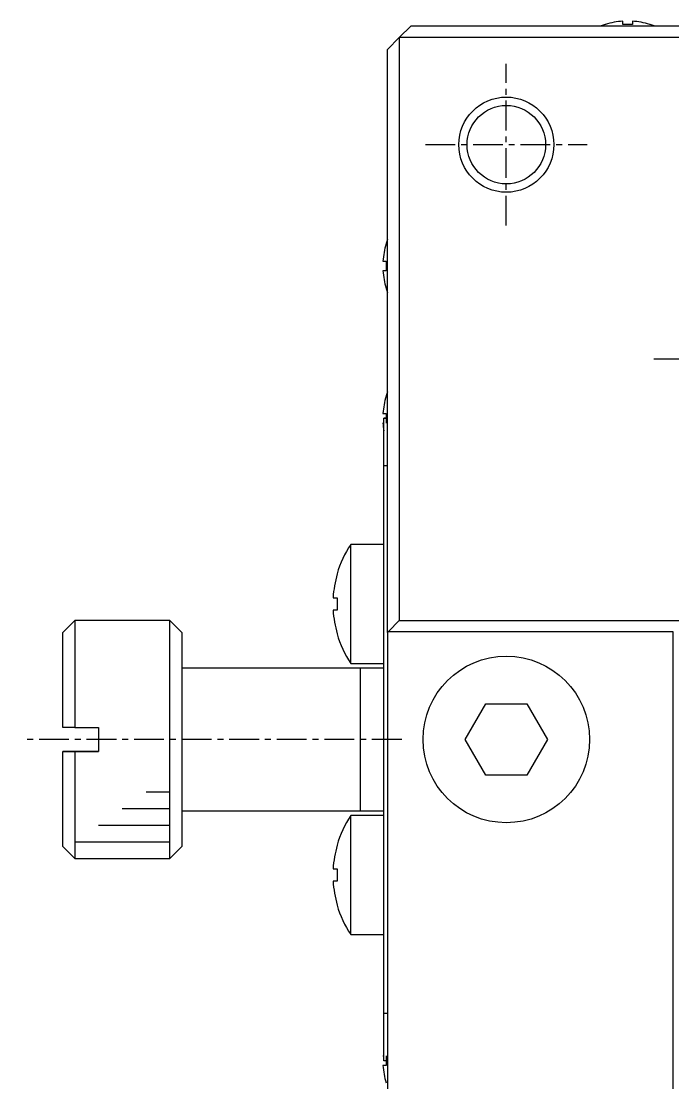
# Model space of a CAD drawing. Extents: x 90 to 322, y 48 to 325.
# Drawn here: x 90.22 to 117.62, y 260.57 to 305.18 of the extents above; entities that cross this region are included whole.
import ezdxf

# ---------------------------------------------------------------- set-up
doc = ezdxf.new("R2010")
doc.units = 0
doc.linetypes.add('CENTER', pattern=[2, 1.25, -0.25, 0.25, -0.25])
doc.layers.get('0').update_dxf_attribs({"linetype": 'CONTINUOUS'})
doc.layers.add('CENTER', color=1, linetype='CENTER')

# ---------------------------------------------------------------- blocks, each defined once
blk = doc.blocks.new('AID4814')
at = {"color": 3, "linetype": 'CONTINUOUS'}
for p, q in [((125.334111, 265.52), (126.335, 265.52)), ((124.334407, 264.82), (126.335, 264.82)), ((123.334704, 264.12), (126.335, 264.12)), ((122.335, 263.42), (126.335, 263.42))]:
    blk.add_line(p, q, dxfattribs=at)
at = {"color": 7, "linetype": 'CONTINUOUS'}
blk.add_line((122.335, 262.72), (126.335, 262.72), dxfattribs=at)

msp = doc.modelspace()

# ---------------------------------------------------------------- linework, layer by layer
at = {"color": 7, "linetype": 'CONTINUOUS'}
for p, q in [((115.517, 305.051), (115.517, 305.183)), ((115.917, 305.183), (115.917, 305.051)), ((106.617, 304.995), (106.117, 304.495)), ((106.617, 304.995), (128.617, 304.995)), ((114.788, 305.051), (114.767, 305.051)), ((114.788, 305.051), (114.767, 305.051)), ((115.917, 305.051), (115.517, 305.051)), ((116.667, 305.051), (116.645, 305.051)), ((116.667, 305.051), (116.645, 305.051)), ((106.117, 304.495), (105.617, 303.995)), ((165.117, 304.495), (106.117, 304.495)), ((106.117, 304.495), (106.117, 279.995)), ((105.617, 279.495), (105.617, 303.995)), ((105.561, 295.845), (105.561, 295.824)), ((105.429, 295.095), (105.561, 295.095)), ((105.561, 295.095), (105.561, 294.695)), ((105.561, 294.695), (105.429, 294.695)), ((105.561, 293.967), (105.561, 293.945)), ((105.561, 289.445), (105.561, 289.424)), ((105.561, 289.445), (105.561, 289.424)), ((105.429, 288.695), (105.561, 288.695)), ((105.561, 288.695), (105.561, 288.295)), ((105.467, 288.295), (105.429, 288.295)), ((105.467, 286.495), (105.467, 288.495)), ((105.561, 288.495), (105.467, 288.495)), ((105.467, 288.495), (105.561, 288.495)), ((105.467, 280.695), (105.467, 286.495)), ((104.075, 278.195), (104.075, 283.195)), ((105.467, 283.195), (104.075, 283.195)), ((103.497, 281.957), (103.504, 281.954)), ((103.332, 280.955), (103.504, 280.955)), ((105.467, 269.295), (105.467, 280.695)), ((103.504, 280.435), (103.332, 280.435)), ((92.467, 279.995), (91.967, 279.495)), ((92.467, 279.995), (92.467, 275.495)), ((96.467, 279.995), (92.467, 279.995)), ((96.467, 269.995), (96.467, 279.995)), ((96.967, 279.495), (96.467, 279.995)), ((106.117, 279.995), (105.661, 279.54)), ((106.117, 279.995), (165.117, 279.995)), ((91.967, 275.495), (91.967, 279.495)), ((96.967, 279.495), (96.967, 270.495)), ((96.967, 279.495), (96.967, 277.995)), ((103.504, 279.437), (103.497, 279.434)), ((103.504, 279.437), (103.497, 279.434)), ((105.661, 279.54), (105.617, 279.495)), ((105.617, 279.495), (105.617, 244.995)), ((105.661, 279.54), (117.617, 279.54)), ((96.967, 277.995), (96.967, 271.995)), ((96.967, 277.995), (96.967, 274.995)), ((104.467, 277.995), (96.967, 277.995)), ((104.075, 278.195), (105.467, 278.195)), ((104.467, 277.995), (104.467, 271.995)), ((104.467, 277.995), (104.467, 271.995)), ((105.467, 277.995), (104.467, 277.995)), ((108.885, 274.995), (109.751, 276.495)), ((109.751, 276.495), (111.483, 276.495)), ((111.483, 276.495), (112.349, 274.995)), ((92.467, 275.495), (91.967, 275.495)), ((92.467, 275.495), (93.467, 275.495)), ((93.467, 275.495), (93.467, 274.495)), ((96.967, 274.995), (96.967, 271.995)), ((109.751, 273.495), (108.885, 274.995)), ((112.349, 274.995), (111.483, 273.495)), ((91.967, 270.495), (91.967, 274.495)), ((92.467, 274.495), (91.967, 274.495)), ((91.967, 274.495), (92.467, 274.495)), ((92.467, 274.495), (92.467, 269.995)), ((93.467, 274.495), (92.467, 274.495)), ((92.467, 274.495), (93.467, 274.495)), ((111.483, 273.495), (109.751, 273.495)), ((96.967, 271.995), (104.467, 271.995)), ((96.967, 271.995), (96.967, 270.495)), ((104.075, 266.795), (104.075, 271.795)), ((105.467, 271.795), (104.075, 271.795)), ((104.467, 271.995), (105.467, 271.995)), ((91.967, 270.495), (92.467, 269.995)), ((96.467, 269.995), (96.967, 270.495)), ((103.497, 270.557), (103.504, 270.554)), ((103.332, 269.555), (103.504, 269.555)), ((105.467, 268.22), (105.467, 269.295)), ((103.504, 269.035), (103.332, 269.035)), ((105.467, 263.495), (105.467, 268.22)), ((103.504, 268.037), (103.497, 268.034)), ((103.504, 268.037), (103.497, 268.034)), ((104.075, 266.795), (105.467, 266.795)), ((105.467, 261.495), (105.467, 263.495)), ((105.429, 261.695), (105.467, 261.695)), ((105.561, 261.495), (105.467, 261.495)), ((105.561, 261.695), (105.561, 261.295)), ((105.561, 261.295), (105.429, 261.295))]:
    msp.add_line(p, q, dxfattribs=at)
at = {"color": 9, "linetype": 'CONTINUOUS'}
for p, q in [((105.617, 286.495), (105.467, 286.495)), ((117.617, 279.54), (117.617, 244.995)), ((105.467, 263.495), (105.617, 263.495))]:
    msp.add_line(p, q, dxfattribs=at)
at = {"color": 7, "linetype": 'CONTINUOUS'}
for points in [[(103.504, 280.955, 0), (103.504, 280.951, 0), (103.504, 280.947, 0), (103.504, 280.943, 0), (103.503, 280.939, 0), (103.503, 280.935, 0), (103.503, 280.931, 0), (103.503, 280.927, 0), (103.503, 280.923, 0), (103.502, 280.919, 0), (103.502, 280.915, 0), (103.502, 280.911, 0), (103.502, 280.907, 0), (103.502, 280.903, 0), (103.501, 280.899, 0), (103.501, 280.895, 0), (103.501, 280.891, 0), (103.501, 280.886, 0), (103.501, 280.882, 0), (103.501, 280.878, 0), (103.501, 280.874, 0), (103.5, 280.87, 0), (103.5, 280.866, 0), (103.5, 280.862, 0), (103.5, 280.858, 0), (103.5, 280.854, 0), (103.5, 280.85, 0), (103.5, 280.846, 0), (103.499, 280.842, 0), (103.499, 280.838, 0), (103.499, 280.834, 0), (103.499, 280.83, 0), (103.499, 280.826, 0), (103.499, 280.821, 0), (103.499, 280.817, 0), (103.499, 280.813, 0), (103.499, 280.809, 0), (103.499, 280.805, 0), (103.498, 280.801, 0), (103.498, 280.797, 0), (103.498, 280.793, 0), (103.498, 280.789, 0), (103.498, 280.785, 0), (103.498, 280.781, 0), (103.498, 280.777, 0), (103.498, 280.773, 0), (103.498, 280.769, 0), (103.498, 280.765, 0), (103.498, 280.761, 0), (103.498, 280.756, 0), (103.498, 280.752, 0), (103.498, 280.748, 0), (103.498, 280.744, 0), (103.497, 280.74, 0), (103.497, 280.736, 0), (103.497, 280.732, 0), (103.497, 280.728, 0), (103.497, 280.724, 0), (103.497, 280.72, 0), (103.497, 280.716, 0), (103.497, 280.712, 0), (103.497, 280.708, 0), (103.497, 280.704, 0), (103.497, 280.7, 0), (103.497, 280.695, 0), (103.497, 280.691, 0), (103.497, 280.687, 0), (103.497, 280.683, 0), (103.497, 280.679, 0), (103.497, 280.675, 0), (103.497, 280.671, 0), (103.497, 280.667, 0), (103.497, 280.663, 0), (103.497, 280.659, 0), (103.497, 280.655, 0), (103.497, 280.651, 0), (103.498, 280.647, 0), (103.498, 280.643, 0), (103.498, 280.639, 0), (103.498, 280.635, 0), (103.498, 280.63, 0), (103.498, 280.626, 0), (103.498, 280.622, 0), (103.498, 280.618, 0), (103.498, 280.614, 0), (103.498, 280.61, 0), (103.498, 280.606, 0), (103.498, 280.602, 0), (103.498, 280.598, 0), (103.498, 280.594, 0), (103.498, 280.59, 0), (103.499, 280.586, 0), (103.499, 280.582, 0), (103.499, 280.578, 0), (103.499, 280.574, 0), (103.499, 280.57, 0), (103.499, 280.565, 0), (103.499, 280.561, 0), (103.499, 280.557, 0), (103.499, 280.553, 0), (103.499, 280.549, 0), (103.5, 280.545, 0), (103.5, 280.541, 0), (103.5, 280.537, 0), (103.5, 280.533, 0), (103.5, 280.529, 0), (103.5, 280.525, 0), (103.5, 280.521, 0), (103.501, 280.517, 0), (103.501, 280.513, 0), (103.501, 280.509, 0), (103.501, 280.505, 0), (103.501, 280.5, 0), (103.501, 280.496, 0), (103.501, 280.492, 0), (103.502, 280.488, 0), (103.502, 280.484, 0), (103.502, 280.48, 0), (103.502, 280.476, 0), (103.502, 280.472, 0), (103.503, 280.468, 0), (103.503, 280.464, 0), (103.503, 280.46, 0), (103.503, 280.456, 0), (103.503, 280.452, 0), (103.504, 280.448, 0), (103.504, 280.444, 0), (103.504, 280.44, 0), (103.504, 280.435, 0)], [(103.504, 269.555, 0), (103.504, 269.551, 0), (103.504, 269.547, 0), (103.504, 269.543, 0), (103.503, 269.539, 0), (103.503, 269.535, 0), (103.503, 269.531, 0), (103.503, 269.527, 0), (103.503, 269.523, 0), (103.502, 269.519, 0), (103.502, 269.515, 0), (103.502, 269.511, 0), (103.502, 269.507, 0), (103.502, 269.503, 0), (103.501, 269.499, 0), (103.501, 269.495, 0), (103.501, 269.491, 0), (103.501, 269.486, 0), (103.501, 269.482, 0), (103.501, 269.478, 0), (103.501, 269.474, 0), (103.5, 269.47, 0), (103.5, 269.466, 0), (103.5, 269.462, 0), (103.5, 269.458, 0), (103.5, 269.454, 0), (103.5, 269.45, 0), (103.5, 269.446, 0), (103.499, 269.442, 0), (103.499, 269.438, 0), (103.499, 269.434, 0), (103.499, 269.43, 0), (103.499, 269.426, 0), (103.499, 269.421, 0), (103.499, 269.417, 0), (103.499, 269.413, 0), (103.499, 269.409, 0), (103.499, 269.405, 0), (103.498, 269.401, 0), (103.498, 269.397, 0), (103.498, 269.393, 0), (103.498, 269.389, 0), (103.498, 269.385, 0), (103.498, 269.381, 0), (103.498, 269.377, 0), (103.498, 269.373, 0), (103.498, 269.369, 0), (103.498, 269.365, 0), (103.498, 269.361, 0), (103.498, 269.356, 0), (103.498, 269.352, 0), (103.498, 269.348, 0), (103.498, 269.344, 0), (103.497, 269.34, 0), (103.497, 269.336, 0), (103.497, 269.332, 0), (103.497, 269.328, 0), (103.497, 269.324, 0), (103.497, 269.32, 0), (103.497, 269.316, 0), (103.497, 269.312, 0), (103.497, 269.308, 0), (103.497, 269.304, 0), (103.497, 269.3, 0), (103.497, 269.295, 0), (103.497, 269.291, 0), (103.497, 269.287, 0), (103.497, 269.283, 0), (103.497, 269.279, 0), (103.497, 269.275, 0), (103.497, 269.271, 0), (103.497, 269.267, 0), (103.497, 269.263, 0), (103.497, 269.259, 0), (103.497, 269.255, 0), (103.497, 269.251, 0), (103.498, 269.247, 0), (103.498, 269.243, 0), (103.498, 269.239, 0), (103.498, 269.235, 0), (103.498, 269.23, 0), (103.498, 269.226, 0), (103.498, 269.222, 0), (103.498, 269.218, 0), (103.498, 269.214, 0), (103.498, 269.21, 0), (103.498, 269.206, 0), (103.498, 269.202, 0), (103.498, 269.198, 0), (103.498, 269.194, 0), (103.498, 269.19, 0), (103.499, 269.186, 0), (103.499, 269.182, 0), (103.499, 269.178, 0), (103.499, 269.174, 0), (103.499, 269.17, 0), (103.499, 269.165, 0), (103.499, 269.161, 0), (103.499, 269.157, 0), (103.499, 269.153, 0), (103.499, 269.149, 0), (103.5, 269.145, 0), (103.5, 269.141, 0), (103.5, 269.137, 0), (103.5, 269.133, 0), (103.5, 269.129, 0), (103.5, 269.125, 0), (103.5, 269.121, 0), (103.501, 269.117, 0), (103.501, 269.113, 0), (103.501, 269.109, 0), (103.501, 269.105, 0), (103.501, 269.1, 0), (103.501, 269.096, 0), (103.501, 269.092, 0), (103.502, 269.088, 0), (103.502, 269.084, 0), (103.502, 269.08, 0), (103.502, 269.076, 0), (103.502, 269.072, 0), (103.503, 269.068, 0), (103.503, 269.064, 0), (103.503, 269.06, 0), (103.503, 269.056, 0), (103.503, 269.052, 0), (103.504, 269.048, 0), (103.504, 269.044, 0), (103.504, 269.04, 0), (103.504, 269.035, 0)]]:
    msp.add_polyline3d(points, dxfattribs=at)
at = {"color": 3, "linetype": 'CONTINUOUS'}
msp.add_circle((110.617, 299.995), 2, dxfattribs=at)
at = {"color": 7, "linetype": 'CONTINUOUS'}
for centre, radius in [((110.617, 299.995), 1.65), ((110.617, 274.995), 3.5)]:
    msp.add_circle(centre, radius, dxfattribs=at)
for centre, radius, start, end in [((115.717, 301.995), 3.194, 93.5904, 106.9053), ((115.717, 301.995), 3.194, 73.0947, 86.4096), ((115.717, 301.995), 3.2, 107.27, 110.3641), ((115.717, 301.995), 3.2, 69.6359, 72.73), ((108.617, 294.895), 3.194, 163.0947, 176.4096), ((108.617, 294.895), 3.2, 159.6359, 162.73), ((108.617, 294.895), 3.194, 183.5904, 196.9053), ((108.617, 294.895), 3.2, 197.27, 200.3641), ((108.617, 288.495), 3.2, 159.6359, 162.73), ((108.617, 288.495), 3.194, 163.0947, 176.4096), ((108.617, 288.495), 3.194, 183.5904, 189.4939), ((107.817, 280.695), 4.5, 146.251, 163.7142), ((107.817, 280.695), 4.492, 163.7306, 176.6822), ((107.817, 280.695), 4.492, 183.3178, 196.2694), ((107.817, 280.695), 4.5, 196.2858, 213.749), ((107.817, 269.295), 4.5, 146.251, 163.7142), ((107.817, 269.295), 4.492, 163.7306, 176.6822), ((107.817, 269.295), 4.492, 183.3178, 196.2694), ((107.817, 269.295), 4.5, 196.2858, 213.749), ((108.617, 261.495), 3.194, 183.5904, 196.9053)]:
    msp.add_arc(centre, radius, start, end, dxfattribs=at)
at = {"layer": 'CENTER', "color": 1, "linetype": 'CENTER'}
for p, q in [((110.617, 296.595), (110.617, 303.395)), ((107.217, 299.995), (114.017, 299.995)), ((116.817, 290.995), (122.417, 290.995)), ((106.217, 274.995), (90.217, 274.995))]:
    msp.add_line(p, q, dxfattribs=at)

# ---------------------------------------------------------------- block references
msp.add_blockref('AID4814', (-29.868, 7.275))

doc.saveas('drawing.dxf')
